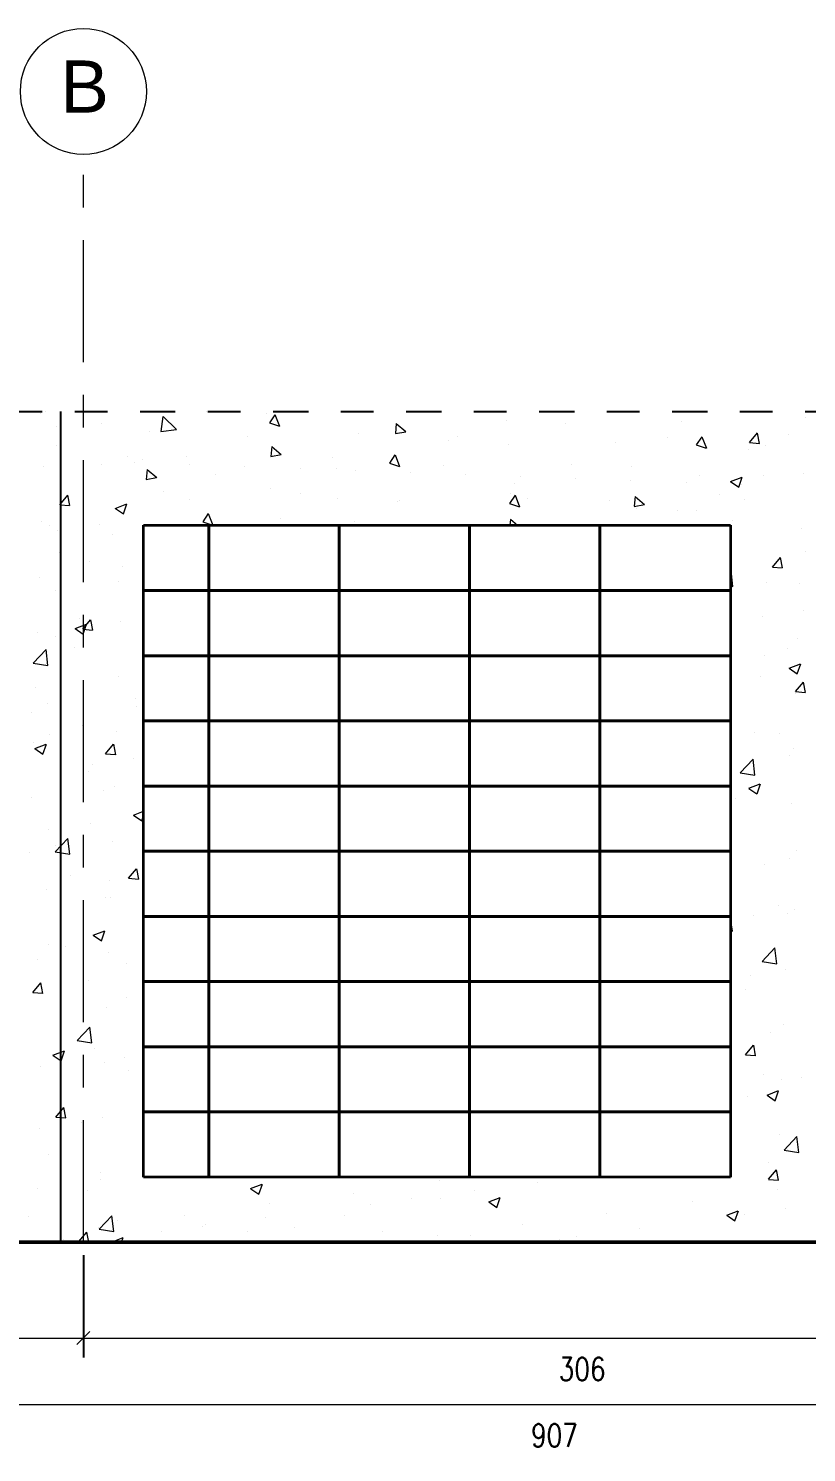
# Model space of a CAD drawing. Header units: inches. Extents: x -1721 to -596, y -6348 to -3031.
# Drawn here: x -802.778 to -800.391, y -3139.86 to -3135.49 of the extents above; entities that cross this region are included whole.
import ezdxf

# ---------------------------------------------------------------- set-up
doc = ezdxf.new("R2010")
doc.units = ezdxf.units.IN
doc.header["$MEASUREMENT"] = 0
for name, pattern in [('$0$ACAD_ISO10W100', [18, 12, -3, 0, -3]), ('$0$CENTERX2', [4, 2.5, -0.5, 0.5, -0.5]), ('$0$CENTRO2', [1.125, 0.75, -0.125, 0.125, -0.125])]:
    doc.linetypes.add(name, pattern=pattern)
for name, color, linetype, lineweight in [('$0$A-ELEV-MBE1', 1, 'Continuous', 35), ('$0$A-ELEV-PATT', 8, 'Continuous', 18), ('$0$AA - pareti sezionate', 236, 'Continuous', 50), ('$0$AA pareti non sezionate', 2, 'Continuous', 25), ('$1$AA - linee quote', 3, 'Continuous', 13), ('$2$A-SECT-PATT', 8, 'Continuous', 18)]:
    doc.layers.add(name, color=color, linetype=linetype, lineweight=lineweight)
doc.styles.add('$0$ARIAL', font='Arial.ttf')
doc.styles.add('$4$E-ROMANS', font='romans.shx', dxfattribs={"width": 0.8})
doc.dimstyles.new('$0$E-0100_TICK_12', dxfattribs={"dimscale": 0.001, "dimtxt": 70, "dimasz": 40, "dimexe": 60, "dimexo": 40, "dimgap": 60, "dimtad": 4, "dimdec": 0, "dimlfac": 100, "dimzin": 0, "dimdsep": 46, "dimtxsty": '$4$E-ROMANS', "dimblk": 'OBLIQUE', "dimblk1": 'OBLIQUE', "dimblk2": 'OBLIQUE', "dimcen": 60, "dimclrd": 256, "dimclre": 256, "dimclrt": 256, "dimadec": 0, "dimazin": 0, "dimtfac": 1, "dimtdec": 0, "dimtmove": 1, "dimatfit": 3, "dimldrblk": '$0$_Open90', "dimfxl": 1, "dimtfill": 1, "dimtolj": 1, "dimtzin": 0, "dimlwd": -1, "dimarcsym": 0})

# ---------------------------------------------------------------- blocks, each defined once
blk = doc.blocks.new('_Oblique')
at = {"color": 0, "linetype": 'ByBlock', "lineweight": -2}
blk.add_line((-0.5, -0.5), (0.5, 0.5), dxfattribs=at)
blk = doc.blocks.new('*D1084')
at = {"layer": '$1$AA - linee quote', "linetype": 'Continuous', "lineweight": -2, "transparency": 16777216}
for p, q in [((-805.6994, -3139.2545), (-805.6994, -3139.772)), ((-796.6294, -3139.2545), (-796.6294, -3139.772))]:
    blk.add_line(p, q, dxfattribs=at)
at = {"layer": '$1$AA - linee quote', "transparency": 16777216}
blk.add_line((-805.6994, -3139.712), (-796.6294, -3139.712), dxfattribs=at)
at = {"layer": 'DEFPOINTS', "color": 0, "linetype": 'Continuous', "transparency": 16777216}
for p in [(-805.6994, -3139.2145), (-796.6294, -3139.2145), (-796.6294, -3139.712)]:
    blk.add_point(p, dxfattribs=at)
at = {"layer": '$1$AA - linee quote', "linetype": 'Continuous', "transparency": 16777216, "xscale": 0.04, "yscale": 0.04, "zscale": 0.04, "rotation": 180}
blk.add_blockref('_Oblique', (-805.6994, -3139.712), dxfattribs=at)
at = {"layer": '$1$AA - linee quote', "linetype": 'Continuous', "transparency": 16777216, "xscale": 0.04, "yscale": 0.04, "zscale": 0.04}
blk.add_blockref('_Oblique', (-796.6294, -3139.712), dxfattribs=at)
at = {"layer": '$1$AA - linee quote', "linetype": 'Continuous', "transparency": 16777216, "insert": (-801.1644, -3139.807), "char_height": 0.07, "attachment_point": 5, "style": '$4$E-ROMANS', "bg_fill": 3, "box_fill_scale": 1.25, "bg_fill_color": 256, "bg_fill_true_color": 13158600, "bg_fill_transparency": 0}
blk.add_mtext('\\A1;907', dxfattribs=at)
blk = doc.blocks.new('$0$_Open90')
at = {"color": 0, "linetype": 'ByBlock', "lineweight": -2}
for p, q in [((-19.69, 19.69), (0, 0)), ((0, 0), (-39.37, 0)), ((0, 0), (-19.69, -19.69))]:
    blk.add_line(p, q, dxfattribs=at)
blk = doc.blocks.new('*D1101')
at = {"layer": '$1$AA - linee quote', "linetype": 'Continuous', "lineweight": -2, "transparency": 16777216}
for p, q in [((-805.6294, -3139.2545), (-805.6294, -3139.5685)), ((-802.6094, -3139.2545), (-802.6094, -3139.5685))]:
    blk.add_line(p, q, dxfattribs=at)
at = {"layer": '$1$AA - linee quote', "transparency": 16777216}
blk.add_line((-805.6294, -3139.5085), (-802.6094, -3139.5085), dxfattribs=at)
at = {"layer": 'DEFPOINTS', "color": 0, "linetype": 'Continuous', "transparency": 16777216}
for p in [(-805.6294, -3139.2145), (-802.6094, -3139.2145), (-802.6094, -3139.5085)]:
    blk.add_point(p, dxfattribs=at)
at = {"layer": '$1$AA - linee quote', "linetype": 'Continuous', "transparency": 16777216, "xscale": 0.04, "yscale": 0.04, "zscale": 0.04, "rotation": 180}
blk.add_blockref('_Oblique', (-805.6294, -3139.5085), dxfattribs=at)
at = {"layer": '$1$AA - linee quote', "linetype": 'Continuous', "transparency": 16777216, "xscale": 0.04, "yscale": 0.04, "zscale": 0.04}
blk.add_blockref('_Oblique', (-802.6094, -3139.5085), dxfattribs=at)
at = {"layer": '$1$AA - linee quote', "linetype": 'Continuous', "transparency": 16777216, "insert": (-804.1194, -3139.6035), "char_height": 0.07, "attachment_point": 5, "style": '$4$E-ROMANS', "bg_fill": 3, "box_fill_scale": 1.25, "bg_fill_color": 256, "bg_fill_true_color": 13158600, "bg_fill_transparency": 0}
blk.add_mtext('\\A1;302', dxfattribs=at)
blk = doc.blocks.new('*D1102')
at = {"layer": '$1$AA - linee quote', "linetype": 'Continuous', "lineweight": -2, "transparency": 16777216}
for p, q in [((-802.6094, -3139.2545), (-802.6094, -3139.5685)), ((-799.5496, -3139.2545), (-799.5496, -3139.5685))]:
    blk.add_line(p, q, dxfattribs=at)
at = {"layer": '$1$AA - linee quote', "transparency": 16777216}
blk.add_line((-802.6094, -3139.5085), (-799.5496, -3139.5085), dxfattribs=at)
at = {"layer": 'DEFPOINTS', "color": 0, "linetype": 'Continuous', "transparency": 16777216}
for p in [(-802.6094, -3139.2145), (-799.5496, -3139.2145), (-799.5496, -3139.5085)]:
    blk.add_point(p, dxfattribs=at)
at = {"layer": '$1$AA - linee quote', "linetype": 'Continuous', "transparency": 16777216, "xscale": 0.04, "yscale": 0.04, "zscale": 0.04, "rotation": 180}
blk.add_blockref('_Oblique', (-802.6094, -3139.5085), dxfattribs=at)
at = {"layer": '$1$AA - linee quote', "linetype": 'Continuous', "transparency": 16777216, "xscale": 0.04, "yscale": 0.04, "zscale": 0.04}
blk.add_blockref('_Oblique', (-799.5496, -3139.5085), dxfattribs=at)
at = {"layer": '$1$AA - linee quote', "linetype": 'Continuous', "transparency": 16777216, "insert": (-801.0795, -3139.6035), "char_height": 0.07, "attachment_point": 5, "style": '$4$E-ROMANS', "bg_fill": 3, "box_fill_scale": 1.25, "bg_fill_color": 256, "bg_fill_true_color": 13158600, "bg_fill_transparency": 0}
blk.add_mtext('\\A1;306', dxfattribs=at)

msp = doc.modelspace()

# ---------------------------------------------------------------- linework, layer by layer
at = {"layer": '$0$A-ELEV-MBE1', "color": 9, "true_color": 0xd19cc7}
for p, q in [((-802.4248, -3137.0147), (-802.2248, -3137.0147)), ((-802.4248, -3137.2147), (-802.4248, -3137.0147)), ((-802.2248, -3137.0147), (-802.2248, -3137.2147)), ((-802.2248, -3137.0147), (-801.8248, -3137.0147)), ((-802.2248, -3137.2147), (-802.2248, -3137.0147)), ((-801.8248, -3137.0147), (-801.8248, -3137.2147)), ((-801.8248, -3137.0147), (-801.4248, -3137.0147)), ((-801.8248, -3137.2147), (-801.8248, -3137.0147)), ((-801.4248, -3137.0147), (-801.4248, -3137.2147)), ((-801.4248, -3137.0147), (-801.0248, -3137.0147)), ((-801.4248, -3137.2147), (-801.4248, -3137.0147)), ((-801.0248, -3137.0147), (-801.0248, -3137.2147)), ((-801.0248, -3137.0147), (-800.6248, -3137.0147)), ((-801.0248, -3137.2147), (-801.0248, -3137.0147)), ((-800.6248, -3137.0147), (-800.6248, -3137.2147)), ((-802.4248, -3137.2147), (-802.2248, -3137.2147)), ((-802.4248, -3137.4147), (-802.4248, -3137.2147)), ((-802.2248, -3137.2147), (-802.4248, -3137.2147)), ((-802.2248, -3137.2147), (-802.2248, -3137.4147)), ((-802.2248, -3137.2147), (-801.8248, -3137.2147)), ((-802.2248, -3137.4147), (-802.2248, -3137.2147)), ((-801.8248, -3137.2147), (-802.2248, -3137.2147)), ((-801.8248, -3137.2147), (-801.8248, -3137.4147)), ((-801.8248, -3137.2147), (-801.4248, -3137.2147)), ((-801.8248, -3137.4147), (-801.8248, -3137.2147)), ((-801.4248, -3137.2147), (-801.8248, -3137.2147)), ((-801.4248, -3137.2147), (-801.4248, -3137.4147)), ((-801.4248, -3137.2147), (-801.0248, -3137.2147)), ((-801.4248, -3137.4147), (-801.4248, -3137.2147)), ((-801.0248, -3137.2147), (-801.4248, -3137.2147)), ((-801.0248, -3137.2147), (-801.0248, -3137.4147)), ((-801.0248, -3137.2147), (-800.6248, -3137.2147)), ((-801.0248, -3137.4147), (-801.0248, -3137.2147)), ((-800.6248, -3137.2147), (-801.0248, -3137.2147)), ((-800.6248, -3137.2147), (-800.6248, -3137.4147)), ((-802.4248, -3137.4147), (-802.2248, -3137.4147)), ((-802.4248, -3137.6147), (-802.4248, -3137.4147)), ((-802.2248, -3137.4147), (-802.4248, -3137.4147)), ((-802.2248, -3137.4147), (-802.2248, -3137.6147)), ((-802.2248, -3137.4147), (-801.8248, -3137.4147)), ((-802.2248, -3137.6147), (-802.2248, -3137.4147)), ((-801.8248, -3137.4147), (-802.2248, -3137.4147)), ((-801.8248, -3137.4147), (-801.8248, -3137.6147)), ((-801.8248, -3137.4147), (-801.4248, -3137.4147)), ((-801.8248, -3137.6147), (-801.8248, -3137.4147)), ((-801.4248, -3137.4147), (-801.8248, -3137.4147)), ((-801.4248, -3137.4147), (-801.4248, -3137.6147)), ((-801.4248, -3137.4147), (-801.0248, -3137.4147)), ((-801.4248, -3137.6147), (-801.4248, -3137.4147)), ((-801.0248, -3137.4147), (-801.4248, -3137.4147)), ((-801.0248, -3137.4147), (-801.0248, -3137.6147)), ((-801.0248, -3137.4147), (-800.6248, -3137.4147)), ((-801.0248, -3137.6147), (-801.0248, -3137.4147)), ((-800.6248, -3137.4147), (-801.0248, -3137.4147)), ((-800.6248, -3137.4147), (-800.6248, -3137.6147)), ((-802.4248, -3137.6147), (-802.2248, -3137.6147)), ((-802.4248, -3137.8147), (-802.4248, -3137.6147)), ((-802.2248, -3137.6147), (-802.4248, -3137.6147)), ((-802.2248, -3137.6147), (-802.2248, -3137.8147)), ((-802.2248, -3137.6147), (-801.8248, -3137.6147)), ((-802.2248, -3137.8147), (-802.2248, -3137.6147)), ((-801.8248, -3137.6147), (-802.2248, -3137.6147)), ((-801.8248, -3137.6147), (-801.8248, -3137.8147)), ((-801.8248, -3137.6147), (-801.4248, -3137.6147)), ((-801.8248, -3137.8147), (-801.8248, -3137.6147)), ((-801.4248, -3137.6147), (-801.8248, -3137.6147)), ((-801.4248, -3137.6147), (-801.4248, -3137.8147)), ((-801.4248, -3137.6147), (-801.0248, -3137.6147)), ((-801.4248, -3137.8147), (-801.4248, -3137.6147)), ((-801.0248, -3137.6147), (-801.4248, -3137.6147)), ((-801.0248, -3137.6147), (-801.0248, -3137.8147)), ((-801.0248, -3137.6147), (-800.6248, -3137.6147)), ((-801.0248, -3137.8147), (-801.0248, -3137.6147)), ((-800.6248, -3137.6147), (-801.0248, -3137.6147)), ((-800.6248, -3137.6147), (-800.6248, -3137.8147)), ((-802.4248, -3137.8147), (-802.2248, -3137.8147)), ((-802.4248, -3138.0147), (-802.4248, -3137.8147)), ((-802.2248, -3137.8147), (-802.4248, -3137.8147)), ((-802.2248, -3137.8147), (-802.2248, -3138.0147)), ((-802.2248, -3137.8147), (-801.8248, -3137.8147)), ((-802.2248, -3138.0147), (-802.2248, -3137.8147)), ((-801.8248, -3137.8147), (-802.2248, -3137.8147)), ((-801.8248, -3137.8147), (-801.8248, -3138.0147)), ((-801.8248, -3137.8147), (-801.4248, -3137.8147)), ((-801.8248, -3138.0147), (-801.8248, -3137.8147)), ((-801.4248, -3137.8147), (-801.8248, -3137.8147)), ((-801.4248, -3137.8147), (-801.4248, -3138.0147)), ((-801.4248, -3137.8147), (-801.0248, -3137.8147)), ((-801.4248, -3138.0147), (-801.4248, -3137.8147)), ((-801.0248, -3137.8147), (-801.4248, -3137.8147)), ((-801.0248, -3137.8147), (-801.0248, -3138.0147)), ((-801.0248, -3137.8147), (-800.6248, -3137.8147)), ((-801.0248, -3138.0147), (-801.0248, -3137.8147)), ((-800.6248, -3137.8147), (-801.0248, -3137.8147)), ((-800.6248, -3137.8147), (-800.6248, -3138.0147)), ((-802.4248, -3138.0147), (-802.2248, -3138.0147)), ((-802.4248, -3138.2147), (-802.4248, -3138.0147)), ((-802.2248, -3138.0147), (-802.4248, -3138.0147)), ((-802.2248, -3138.0147), (-802.2248, -3138.2147)), ((-802.2248, -3138.0147), (-801.8248, -3138.0147)), ((-802.2248, -3138.2147), (-802.2248, -3138.0147)), ((-801.8248, -3138.0147), (-802.2248, -3138.0147)), ((-801.8248, -3138.0147), (-801.8248, -3138.2147)), ((-801.8248, -3138.0147), (-801.4248, -3138.0147)), ((-801.8248, -3138.2147), (-801.8248, -3138.0147)), ((-801.4248, -3138.0147), (-801.8248, -3138.0147)), ((-801.4248, -3138.0147), (-801.4248, -3138.2147)), ((-801.4248, -3138.0147), (-801.0248, -3138.0147)), ((-801.4248, -3138.2147), (-801.4248, -3138.0147)), ((-801.0248, -3138.0147), (-801.4248, -3138.0147)), ((-801.0248, -3138.0147), (-801.0248, -3138.2147)), ((-801.0248, -3138.0147), (-800.6248, -3138.0147)), ((-801.0248, -3138.2147), (-801.0248, -3138.0147)), ((-800.6248, -3138.0147), (-801.0248, -3138.0147)), ((-800.6248, -3138.0147), (-800.6248, -3138.2147)), ((-802.4248, -3138.2147), (-802.2248, -3138.2147)), ((-802.4248, -3138.4147), (-802.4248, -3138.2147)), ((-802.2248, -3138.2147), (-802.4248, -3138.2147)), ((-802.2248, -3138.2147), (-802.2248, -3138.4147)), ((-802.2248, -3138.2147), (-801.8248, -3138.2147)), ((-802.2248, -3138.4147), (-802.2248, -3138.2147)), ((-801.8248, -3138.2147), (-802.2248, -3138.2147)), ((-801.8248, -3138.2147), (-801.8248, -3138.4147)), ((-801.8248, -3138.2147), (-801.4248, -3138.2147)), ((-801.8248, -3138.4147), (-801.8248, -3138.2147)), ((-801.4248, -3138.2147), (-801.8248, -3138.2147)), ((-801.4248, -3138.2147), (-801.4248, -3138.4147)), ((-801.4248, -3138.2147), (-801.0248, -3138.2147)), ((-801.4248, -3138.4147), (-801.4248, -3138.2147)), ((-801.0248, -3138.2147), (-801.4248, -3138.2147)), ((-801.0248, -3138.2147), (-801.0248, -3138.4147)), ((-801.0248, -3138.2147), (-800.6248, -3138.2147)), ((-801.0248, -3138.4147), (-801.0248, -3138.2147)), ((-800.6248, -3138.2147), (-801.0248, -3138.2147)), ((-800.6248, -3138.2147), (-800.6248, -3138.4147)), ((-802.4248, -3138.4147), (-802.2248, -3138.4147)), ((-802.4248, -3138.6147), (-802.4248, -3138.4147)), ((-802.2248, -3138.4147), (-802.4248, -3138.4147)), ((-802.2248, -3138.4147), (-802.2248, -3138.6147)), ((-802.2248, -3138.4147), (-801.8248, -3138.4147)), ((-802.2248, -3138.6147), (-802.2248, -3138.4147)), ((-801.8248, -3138.4147), (-802.2248, -3138.4147)), ((-801.8248, -3138.4147), (-801.8248, -3138.6147)), ((-801.8248, -3138.4147), (-801.4248, -3138.4147)), ((-801.8248, -3138.6147), (-801.8248, -3138.4147)), ((-801.4248, -3138.4147), (-801.8248, -3138.4147)), ((-801.4248, -3138.4147), (-801.4248, -3138.6147)), ((-801.4248, -3138.4147), (-801.0248, -3138.4147)), ((-801.4248, -3138.6147), (-801.4248, -3138.4147)), ((-801.0248, -3138.4147), (-801.4248, -3138.4147)), ((-801.0248, -3138.4147), (-801.0248, -3138.6147)), ((-801.0248, -3138.4147), (-800.6248, -3138.4147)), ((-801.0248, -3138.6147), (-801.0248, -3138.4147)), ((-800.6248, -3138.4147), (-801.0248, -3138.4147)), ((-800.6248, -3138.4147), (-800.6248, -3138.6147)), ((-802.4248, -3138.6147), (-802.2248, -3138.6147)), ((-802.4248, -3138.8147), (-802.4248, -3138.6147)), ((-802.2248, -3138.6147), (-802.4248, -3138.6147)), ((-802.2248, -3138.6147), (-802.2248, -3138.8147)), ((-802.2248, -3138.6147), (-801.8248, -3138.6147)), ((-802.2248, -3138.8147), (-802.2248, -3138.6147)), ((-801.8248, -3138.6147), (-802.2248, -3138.6147)), ((-801.8248, -3138.6147), (-801.8248, -3138.8147)), ((-801.8248, -3138.6147), (-801.4248, -3138.6147)), ((-801.8248, -3138.8147), (-801.8248, -3138.6147)), ((-801.4248, -3138.6147), (-801.8248, -3138.6147)), ((-801.4248, -3138.6147), (-801.4248, -3138.8147)), ((-801.4248, -3138.6147), (-801.0248, -3138.6147)), ((-801.4248, -3138.8147), (-801.4248, -3138.6147)), ((-801.0248, -3138.6147), (-801.4248, -3138.6147)), ((-801.0248, -3138.6147), (-801.0248, -3138.8147)), ((-801.0248, -3138.6147), (-800.6248, -3138.6147)), ((-801.0248, -3138.8147), (-801.0248, -3138.6147)), ((-800.6248, -3138.6147), (-801.0248, -3138.6147)), ((-800.6248, -3138.6147), (-800.6248, -3138.8147)), ((-802.4248, -3138.8147), (-802.2248, -3138.8147)), ((-802.4248, -3139.0147), (-802.4248, -3138.8147)), ((-802.2248, -3138.8147), (-802.4248, -3138.8147)), ((-802.2248, -3138.8147), (-802.2248, -3139.0147)), ((-802.2248, -3138.8147), (-801.8248, -3138.8147)), ((-802.2248, -3139.0147), (-802.2248, -3138.8147)), ((-801.8248, -3138.8147), (-802.2248, -3138.8147)), ((-801.8248, -3138.8147), (-801.8248, -3139.0147)), ((-801.8248, -3138.8147), (-801.4248, -3138.8147)), ((-801.8248, -3139.0147), (-801.8248, -3138.8147)), ((-801.4248, -3138.8147), (-801.8248, -3138.8147)), ((-801.4248, -3138.8147), (-801.4248, -3139.0147)), ((-801.4248, -3138.8147), (-801.0248, -3138.8147)), ((-801.4248, -3139.0147), (-801.4248, -3138.8147)), ((-801.0248, -3138.8147), (-801.4248, -3138.8147)), ((-801.0248, -3138.8147), (-801.0248, -3139.0147)), ((-801.0248, -3138.8147), (-800.6248, -3138.8147)), ((-801.0248, -3139.0147), (-801.0248, -3138.8147)), ((-800.6248, -3138.8147), (-801.0248, -3138.8147)), ((-800.6248, -3138.8147), (-800.6248, -3139.0147)), ((-802.2248, -3139.0147), (-802.4248, -3139.0147)), ((-801.8248, -3139.0147), (-802.2248, -3139.0147)), ((-801.4248, -3139.0147), (-801.8248, -3139.0147)), ((-801.0248, -3139.0147), (-801.4248, -3139.0147)), ((-800.6248, -3139.0147), (-801.0248, -3139.0147))]:
    msp.add_line(p, q, dxfattribs=at)
at = {"layer": '$0$A-ELEV-MBE1', "color": 9, "linetype": 'Continuous', "true_color": 0xd19cc7}
msp.add_line((-800.6242, -3138.9282), (-800.6242, -3138.9282), dxfattribs=at)
at = {"layer": '$0$A-ELEV-PATT', "linetype": 'Continuous'}
for p, q in [((-802.7415, -3136.6715), (-802.7415, -3136.6715)), ((-802.726, -3136.666), (-802.726, -3136.666)), ((-802.3653, -3136.6813), (-802.3723, -3136.7265)), ((-802.3651, -3136.6812), (-802.3239, -3136.7208)), ((-802.2305, -3136.6667), (-802.2305, -3136.6667)), ((-802.0469, -3136.6731), (-802.0469, -3136.6731)), ((-802.0219, -3136.6752), (-802.039, -3136.7005)), ((-802.0218, -3136.6751), (-802.0082, -3136.7107)), ((-802.692, -3136.7111), (-802.692, -3136.7111)), ((-802.5527, -3136.702), (-802.5527, -3136.702)), ((-802.4056, -3136.7254), (-802.4056, -3136.7254)), ((-802.3723, -3136.7264), (-802.324, -3136.7208)), ((-802.039, -3136.7005), (-802.0083, -3136.7108)), ((-801.6524, -3136.7333), (-801.6206, -3136.7274)), ((-801.6496, -3136.7025), (-801.6523, -3136.7329)), ((-801.6496, -3136.7025), (-801.6204, -3136.727)), ((-801.313, -3136.6945), (-801.313, -3136.6945)), ((-801.1294, -3136.7009), (-801.1294, -3136.7009)), ((-800.7749, -3136.6966), (-800.7749, -3136.6966)), ((-800.3946, -3136.6851), (-800.3946, -3136.6851)), ((-802.6912, -3136.7711), (-802.6912, -3136.7711)), ((-802.1057, -3136.7416), (-802.1057, -3136.7416)), ((-801.7652, -3136.7319), (-801.7652, -3136.7319)), ((-801.4881, -3136.7532), (-801.4881, -3136.7532)), ((-801.4624, -3136.7431), (-801.4624, -3136.7431)), ((-801.3041, -3136.7678), (-801.3041, -3136.7678)), ((-800.9763, -3136.7596), (-800.9763, -3136.7596)), ((-800.8191, -3136.7446), (-800.8191, -3136.7446)), ((-800.7123, -3136.7428), (-800.7293, -3136.768)), ((-800.7293, -3136.7681), (-800.6986, -3136.7784)), ((-800.7122, -3136.7427), (-800.6985, -3136.7782)), ((-800.5664, -3136.7605), (-800.5419, -3136.7313)), ((-800.5663, -3136.7606), (-800.5359, -3136.7632)), ((-800.5355, -3136.7633), (-800.5414, -3136.7315)), ((-800.5175, -3136.7697), (-800.5175, -3136.7697)), ((-800.4472, -3136.735), (-800.4472, -3136.735)), ((-802.4756, -3136.8026), (-802.4756, -3136.8026)), ((-802.4272, -3136.8129), (-802.4272, -3136.8129)), ((-802.2944, -3136.8031), (-802.2944, -3136.8031)), ((-802.0345, -3136.8038), (-802.0027, -3136.7979)), ((-802.0317, -3136.773), (-802.0344, -3136.8034)), ((-802.0317, -3136.773), (-802.0025, -3136.7974)), ((-802.0302, -3136.8003), (-802.0302, -3136.8003)), ((-801.8465, -3136.8068), (-801.8465, -3136.8068)), ((-801.6536, -3136.7988), (-801.6706, -3136.8241)), ((-801.6534, -3136.7987), (-801.6398, -3136.8343)), ((-800.5706, -3136.781), (-800.5706, -3136.781)), ((-802.7322, -3136.8351), (-802.7322, -3136.8351)), ((-802.5544, -3136.8296), (-802.5544, -3136.8296)), ((-802.452, -3136.8205), (-802.452, -3136.8205)), ((-802.4138, -3136.8435), (-802.4165, -3136.8739)), ((-802.4138, -3136.8434), (-802.3846, -3136.8679)), ((-802.2829, -3136.8266), (-802.2829, -3136.8266)), ((-802.1137, -3136.8328), (-802.1137, -3136.8328)), ((-801.9446, -3136.839), (-801.9446, -3136.839)), ((-801.8334, -3136.839), (-801.8334, -3136.839)), ((-801.7755, -3136.8452), (-801.7755, -3136.8452)), ((-801.6706, -3136.8241), (-801.6399, -3136.8344)), ((-801.6064, -3136.8513), (-801.6064, -3136.8513)), ((-801.5056, -3136.8308), (-801.5056, -3136.8308)), ((-801.4373, -3136.8575), (-801.4373, -3136.8575)), ((-801.1127, -3136.8281), (-801.1127, -3136.8281)), ((-800.9291, -3136.8346), (-800.9291, -3136.8346)), ((-800.4007, -3136.8542), (-800.4007, -3136.8542)), ((-802.4166, -3136.8742), (-802.3848, -3136.8684)), ((-802.2052, -3136.8591), (-802.2052, -3136.8591)), ((-802.0349, -3136.902), (-802.0349, -3136.902)), ((-801.2877, -3136.8869), (-801.2877, -3136.8869)), ((-801.2682, -3136.8637), (-801.2682, -3136.8637)), ((-801.0991, -3136.8699), (-801.0991, -3136.8699)), ((-800.93, -3136.8761), (-800.93, -3136.8761)), ((-800.7609, -3136.8822), (-800.7609, -3136.8822)), ((-800.7181, -3136.8607), (-800.7181, -3136.8607)), ((-800.6246, -3136.8803), (-800.589, -3136.8666)), ((-800.6245, -3136.8804), (-800.5992, -3136.8974)), ((-800.5991, -3136.8974), (-800.5888, -3136.8668)), ((-800.5918, -3136.8884), (-800.5918, -3136.8884)), ((-800.5218, -3136.8627), (-800.5218, -3136.8627)), ((-802.6821, -3136.9514), (-802.6576, -3136.9222)), ((-802.6513, -3136.9542), (-802.6571, -3136.9223)), ((-802.3627, -3136.9102), (-802.3627, -3136.9102)), ((-802.2835, -3136.9356), (-802.2835, -3136.9356)), ((-801.9433, -3136.9161), (-801.9433, -3136.9161)), ((-801.8298, -3136.9339), (-801.8298, -3136.9339)), ((-801.6462, -3136.9404), (-801.6462, -3136.9404)), ((-801.6402, -3136.9371), (-801.6402, -3136.9371)), ((-801.2852, -3136.9224), (-801.3022, -3136.9477)), ((-801.3, -3136.9176), (-801.3, -3136.9176)), ((-801.2851, -3136.9223), (-801.2714, -3136.9579)), ((-801.2474, -3136.9319), (-801.2474, -3136.9319)), ((-800.9969, -3136.9386), (-800.9969, -3136.9386)), ((-800.9173, -3136.9259), (-800.9199, -3136.9563)), ((-800.9172, -3136.9259), (-800.888, -3136.9504)), ((-800.6567, -3136.9191), (-800.6567, -3136.9191)), ((-800.5809, -3136.9354), (-800.5809, -3136.9354)), ((-802.682, -3136.9514), (-802.6517, -3136.9541)), ((-802.5115, -3136.9627), (-802.476, -3136.9491)), ((-802.5114, -3136.9629), (-802.4861, -3136.9799)), ((-802.4861, -3136.9799), (-802.4758, -3136.9492)), ((-802.4818, -3136.9717), (-802.4818, -3136.9717)), ((-802.2265, -3136.9784), (-802.2435, -3137.0037)), ((-802.2263, -3136.9783), (-802.2127, -3137.0139)), ((-801.3022, -3136.9477), (-801.2715, -3136.958)), ((-800.9201, -3136.9567), (-800.8882, -3136.9508)), ((-800.9123, -3136.9617), (-800.9123, -3136.9617)), ((-800.7863, -3136.9678), (-800.7863, -3136.9678)), ((-800.7287, -3136.9682), (-800.7287, -3136.9682)), ((-802.7384, -3137.0042), (-802.7384, -3137.0042)), ((-802.713, -3137.0142), (-802.713, -3137.0142)), ((-802.688, -3137.03), (-802.688, -3137.03)), ((-802.5608, -3137.0133), (-802.5608, -3137.0133)), ((-802.2435, -3137.0037), (-802.2128, -3137.014)), ((-802.0048, -3136.9927), (-802.0048, -3136.9927)), ((-801.7766, -3137.0031), (-801.7766, -3137.0031)), ((-801.2994, -3136.9964), (-801.301, -3137.0147)), ((-801.2993, -3136.9963), (-801.2774, -3137.0147)), ((-800.6197, -3136.9984), (-800.6197, -3136.9984)), ((-800.4069, -3137.0233), (-800.4069, -3137.0233)), ((-802.519, -3137.0421), (-802.519, -3137.0421)), ((-802.6831, -3137.0989), (-802.6831, -3137.0989)), ((-800.4959, -3137.1426), (-800.4714, -3137.1134)), ((-800.4651, -3137.1455), (-800.4709, -3137.1136)), ((-800.3937, -3137.0935), (-800.3937, -3137.0935)), ((-802.5913, -3137.1257), (-802.5913, -3137.1257)), ((-802.488, -3137.1408), (-802.488, -3137.1408)), ((-800.6248, -3137.1556), (-800.6227, -3137.1535)), ((-800.6171, -3137.2019), (-800.6227, -3137.1536)), ((-800.6207, -3137.1223), (-800.6207, -3137.1223)), ((-800.4958, -3137.1427), (-800.4655, -3137.1453)), ((-802.7445, -3137.1733), (-802.7445, -3137.1733)), ((-802.5021, -3137.1883), (-802.5021, -3137.1883)), ((-800.6248, -3137.2007), (-800.617, -3137.2019)), ((-800.5136, -3137.1906), (-800.5136, -3137.1906)), ((-800.4131, -3137.1924), (-800.4131, -3137.1924)), ((-802.6945, -3137.2136), (-802.6945, -3137.2136)), ((-800.5273, -3137.2938), (-800.5273, -3137.2938)), ((-800.4002, -3137.2771), (-800.4002, -3137.2771)), ((-802.6351, -3137.3311), (-802.5996, -3137.3175)), ((-802.635, -3137.3313), (-802.6097, -3137.3483)), ((-802.62, -3137.3003), (-802.62, -3137.3003)), ((-802.6116, -3137.3335), (-802.5871, -3137.3043)), ((-802.6115, -3137.3335), (-802.5812, -3137.3362)), ((-802.6097, -3137.3483), (-802.5994, -3137.3176)), ((-802.5808, -3137.3363), (-802.5867, -3137.3044)), ((-802.4941, -3137.3099), (-802.4941, -3137.3099)), ((-802.7507, -3137.3424), (-802.7507, -3137.3424)), ((-802.6935, -3137.3544), (-802.6935, -3137.3544)), ((-800.4193, -3137.3615), (-800.4193, -3137.3615)), ((-802.7636, -3137.4374), (-802.724, -3137.3961)), ((-802.7184, -3137.4445), (-802.724, -3137.3962)), ((-802.6357, -3137.3887), (-802.6357, -3137.3887)), ((-800.519, -3137.413), (-800.519, -3137.413)), ((-800.4506, -3137.392), (-800.4506, -3137.392)), ((-802.7635, -3137.4375), (-802.7183, -3137.4445)), ((-800.4449, -3137.4532), (-800.4094, -3137.4395)), ((-800.4448, -3137.4533), (-800.4196, -3137.4704)), ((-800.4195, -3137.4704), (-800.4092, -3137.4397)), ((-802.7569, -3137.5115), (-802.7569, -3137.5115)), ((-802.5003, -3137.479), (-802.5003, -3137.479)), ((-800.5338, -3137.4775), (-800.5338, -3137.4775)), ((-800.4254, -3137.5247), (-800.4009, -3137.4956)), ((-800.3946, -3137.5276), (-800.4004, -3137.4957)), ((-802.4485, -3137.5468), (-802.4485, -3137.5468)), ((-800.4255, -3137.5306), (-800.4255, -3137.5306)), ((-800.4253, -3137.5248), (-800.395, -3137.5275)), ((-802.7693, -3137.589), (-802.7693, -3137.589)), ((-802.719, -3137.5599), (-802.719, -3137.5599)), ((-802.4478, -3137.5714), (-802.4478, -3137.5714)), ((-802.6119, -3137.6282), (-802.6119, -3137.6282)), ((-800.6212, -3137.6417), (-800.6212, -3137.6417)), ((-802.7631, -3137.6806), (-802.7631, -3137.6806)), ((-802.7587, -3137.6995), (-802.7232, -3137.6858)), ((-802.7333, -3137.7167), (-802.723, -3137.686)), ((-802.7145, -3137.6575), (-802.7145, -3137.6575)), ((-802.5411, -3137.7156), (-802.5166, -3137.6864)), ((-802.5103, -3137.7184), (-802.5162, -3137.6866)), ((-802.5065, -3137.6481), (-802.5065, -3137.6481)), ((-800.5495, -3137.6516), (-800.5495, -3137.6516)), ((-800.475, -3137.6525), (-800.475, -3137.6525)), ((-802.7586, -3137.6996), (-802.7333, -3137.7167)), ((-802.5411, -3137.7156), (-802.5107, -3137.7183)), ((-802.455, -3137.7304), (-802.455, -3137.7304)), ((-800.595, -3137.7737), (-800.5554, -3137.7325)), ((-800.4424, -3137.7198), (-800.4424, -3137.7198)), ((-800.4316, -3137.6997), (-800.4316, -3137.6997)), ((-802.5928, -3137.769), (-802.5928, -3137.769)), ((-802.5822, -3137.7471), (-802.5822, -3137.7471)), ((-800.5949, -3137.7738), (-800.5497, -3137.7809)), ((-800.5498, -3137.7808), (-800.5554, -3137.7326)), ((-802.5127, -3137.8172), (-802.5127, -3137.8172)), ((-800.5686, -3137.8216), (-800.533, -3137.8079)), ((-800.5431, -3137.8387), (-800.5328, -3137.808)), ((-802.7693, -3137.8497), (-802.7693, -3137.8497)), ((-802.5489, -3137.8296), (-802.5489, -3137.8296)), ((-800.6087, -3137.8529), (-800.6087, -3137.8529)), ((-800.5684, -3137.8217), (-800.5432, -3137.8387)), ((-802.4555, -3137.904), (-802.4248, -3137.8922)), ((-802.4554, -3137.9042), (-802.4301, -3137.9212)), ((-802.4301, -3137.9212), (-802.4248, -3137.9054)), ((-800.4378, -3137.8688), (-800.4378, -3137.8688)), ((-802.7158, -3137.9475), (-802.7158, -3137.9475)), ((-802.5886, -3137.9308), (-802.5886, -3137.9308)), ((-802.6962, -3138.0163), (-802.6567, -3137.9751)), ((-802.651, -3138.0234), (-802.6567, -3137.9752)), ((-802.5188, -3137.9863), (-802.5188, -3137.9863)), ((-802.7754, -3138.0189), (-802.7754, -3138.0189)), ((-802.6962, -3138.0164), (-802.651, -3138.0234)), ((-802.695, -3137.9976), (-802.695, -3137.9976)), ((-800.444, -3138.0379), (-800.444, -3138.0379)), ((-800.4215, -3138.011), (-800.4215, -3138.011)), ((-802.4706, -3138.0977), (-802.4462, -3138.0685)), ((-802.4398, -3138.1005), (-802.4457, -3138.0687)), ((-800.5205, -3138.0563), (-800.5205, -3138.0563)), ((-802.6478, -3138.0892), (-802.6478, -3138.0892)), ((-802.5299, -3138.1058), (-802.5299, -3138.1058)), ((-802.4706, -3138.0978), (-802.4402, -3138.1004)), ((-802.7223, -3138.1311), (-802.7223, -3138.1311)), ((-802.5407, -3138.1574), (-802.5407, -3138.1574)), ((-802.525, -3138.1554), (-802.525, -3138.1554)), ((-800.5551, -3138.2113), (-800.5551, -3138.2113)), ((-800.4783, -3138.1808), (-800.4783, -3138.1808)), ((-800.4502, -3138.207), (-800.4502, -3138.207)), ((-800.428, -3138.1946), (-800.428, -3138.1946)), ((-800.6248, -3138.2284), (-800.6243, -3138.2279)), ((-800.618, -3138.2599), (-800.6238, -3138.2281)), ((-802.5791, -3138.2724), (-802.5435, -3138.2588)), ((-802.579, -3138.2725), (-802.5537, -3138.2896)), ((-802.5537, -3138.2896), (-802.5434, -3138.2589)), ((-800.6248, -3138.2592), (-800.6184, -3138.2598)), ((-800.6227, -3138.2849), (-800.6227, -3138.2849)), ((-802.716, -3138.3007), (-802.716, -3138.3007)), ((-802.6635, -3138.3061), (-802.6635, -3138.3061)), ((-802.5312, -3138.3246), (-802.5312, -3138.3246)), ((-800.5276, -3138.3526), (-800.488, -3138.3114)), ((-800.4824, -3138.3598), (-800.488, -3138.3115)), ((-802.7488, -3138.3474), (-802.7488, -3138.3474)), ((-802.4777, -3138.3589), (-802.4777, -3138.3589)), ((-800.5275, -3138.3528), (-800.4823, -3138.3598)), ((-800.4563, -3138.3762), (-800.4563, -3138.3762)), ((-802.7645, -3138.4479), (-802.74, -3138.4188)), ((-802.7337, -3138.4507), (-802.7396, -3138.4189)), ((-802.5943, -3138.4123), (-802.5943, -3138.4123)), ((-800.5616, -3138.395), (-800.5616, -3138.395)), ((-802.7645, -3138.448), (-802.7341, -3138.4506)), ((-802.4763, -3138.4643), (-802.4763, -3138.4643)), ((-800.5794, -3138.4391), (-800.5794, -3138.4391)), ((-802.5374, -3138.4937), (-802.5374, -3138.4937)), ((-802.6289, -3138.5952), (-802.5893, -3138.554)), ((-802.5837, -3138.6024), (-802.5893, -3138.5541)), ((-800.4625, -3138.5453), (-800.4625, -3138.5453)), ((-802.6288, -3138.5954), (-802.5836, -3138.6024)), ((-800.5028, -3138.57), (-800.5028, -3138.57)), ((-802.7027, -3138.6408), (-802.6671, -3138.6271)), ((-802.7026, -3138.6409), (-802.6773, -3138.658)), ((-802.6965, -3138.6409), (-802.6965, -3138.6409)), ((-802.6773, -3138.658), (-802.667, -3138.6273)), ((-802.5766, -3138.6185), (-802.5766, -3138.6185)), ((-802.4828, -3138.6479), (-802.4828, -3138.6479)), ((-800.5783, -3138.6392), (-800.5538, -3138.61)), ((-800.5782, -3138.6393), (-800.5479, -3138.6419)), ((-800.5475, -3138.642), (-800.5534, -3138.6102)), ((-802.7407, -3138.6752), (-802.7407, -3138.6752)), ((-802.61, -3138.6646), (-802.61, -3138.6646)), ((-802.5435, -3138.6628), (-802.5435, -3138.6628)), ((-802.4695, -3138.6867), (-802.4695, -3138.6867)), ((-800.522, -3138.6996), (-800.522, -3138.6996)), ((-800.4687, -3138.7144), (-800.4687, -3138.7144)), ((-800.4071, -3138.7101), (-800.4071, -3138.7101)), ((-800.5712, -3138.7669), (-800.5712, -3138.7669)), ((-800.5125, -3138.7628), (-800.477, -3138.7492)), ((-800.5124, -3138.763), (-800.4871, -3138.78)), ((-800.4871, -3138.78), (-800.4768, -3138.7493)), ((-802.694, -3138.8301), (-802.6696, -3138.8009)), ((-802.6632, -3138.8329), (-802.6691, -3138.801)), ((-802.7436, -3138.865), (-802.7436, -3138.865)), ((-802.694, -3138.8301), (-802.6636, -3138.8328)), ((-802.6164, -3138.8483), (-802.6164, -3138.8483)), ((-802.5497, -3138.8319), (-802.5497, -3138.8319)), ((-802.6777, -3138.8767), (-802.6777, -3138.8767)), ((-800.4749, -3138.8835), (-800.4749, -3138.8835)), ((-800.4603, -3138.9316), (-800.4207, -3138.8903)), ((-800.4151, -3138.9387), (-800.4207, -3138.8904)), ((-802.7175, -3138.944), (-802.7175, -3138.944)), ((-800.4602, -3138.9317), (-800.415, -3138.9387)), ((-800.4493, -3138.9285), (-800.4493, -3138.9285)), ((-800.5082, -3138.9683), (-800.5082, -3138.9683)), ((-800.5078, -3139.0213), (-800.4833, -3138.9921)), ((-800.477, -3139.0241), (-800.4829, -3138.9923)), ((-802.5577, -3139.0233), (-802.5577, -3139.0233)), ((-802.5559, -3139.001), (-802.5559, -3139.001)), ((-802.0963, -3139.0498), (-802.0607, -3139.0362)), ((-802.0708, -3139.067), (-802.0605, -3139.0363)), ((-801.517, -3139.0256), (-801.517, -3139.0256)), ((-801.2167, -3139.0299), (-801.2167, -3139.0299)), ((-800.5078, -3139.0214), (-800.4774, -3139.024)), ((-802.7501, -3139.0486), (-802.7501, -3139.0486)), ((-802.5958, -3139.0555), (-802.5958, -3139.0555)), ((-802.0961, -3139.05), (-802.0709, -3139.067)), ((-801.7808, -3139.0637), (-801.7808, -3139.0637)), ((-801.6029, -3139.0804), (-801.6029, -3139.0804)), ((-801.513, -3139.0808), (-801.513, -3139.0808)), ((-801.4105, -3139.055), (-801.4105, -3139.055)), ((-801.3662, -3139.0905), (-801.3306, -3139.0769)), ((-801.3408, -3139.1077), (-801.3305, -3139.077)), ((-800.481, -3139.0526), (-800.481, -3139.0526)), ((-802.0374, -3139.0962), (-802.0374, -3139.0962)), ((-801.7301, -3139.0971), (-801.7301, -3139.0971)), ((-801.3661, -3139.0907), (-801.3408, -3139.1077)), ((-801.0057, -3139.1265), (-801.0057, -3139.1265)), ((-800.7419, -3139.0884), (-800.7419, -3139.0884)), ((-800.6361, -3139.1312), (-800.6006, -3139.1176)), ((-800.6107, -3139.1484), (-800.6004, -3139.1177)), ((-800.5829, -3139.1288), (-800.5829, -3139.1288)), ((-800.4558, -3139.1121), (-800.4558, -3139.1121)), ((-802.7766, -3139.1363), (-802.7766, -3139.1363)), ((-802.5621, -3139.1701), (-802.5621, -3139.1701)), ((-802.5615, -3139.1742), (-802.522, -3139.1329)), ((-802.5615, -3139.1743), (-802.5163, -3139.1813)), ((-802.5164, -3139.1813), (-802.522, -3139.133)), ((-802.5054, -3139.1477), (-802.5054, -3139.1477)), ((-802.2982, -3139.132), (-802.2982, -3139.132)), ((-802.2433, -3139.1647), (-802.2433, -3139.1647)), ((-802.2342, -3139.1592), (-802.2342, -3139.1592)), ((-802.0509, -3139.1393), (-802.0509, -3139.1393)), ((-801.963, -3139.1706), (-801.963, -3139.1706)), ((-801.8092, -3139.1316), (-801.8092, -3139.1316)), ((-801.2623, -3139.159), (-801.2623, -3139.159)), ((-800.9038, -3139.1711), (-800.9038, -3139.1711)), ((-800.636, -3139.1313), (-800.6107, -3139.1484)), ((-802.6695, -3139.2045), (-802.6695, -3139.2045)), ((-802.6236, -3139.2122), (-802.5991, -3139.183)), ((-802.6235, -3139.2122), (-802.597, -3139.2145)), ((-802.5928, -3139.2145), (-802.5986, -3139.1831)), ((-802.5231, -3139.2137), (-802.4875, -3139.2)), ((-802.523, -3139.2138), (-802.5219, -3139.2145)), ((-802.4922, -3139.2145), (-802.4874, -3139.2002)), ((-802.3705, -3139.1814), (-802.3705, -3139.1814)), ((-802.1055, -3139.1825), (-802.1055, -3139.1825)), ((-801.6919, -3139.1821), (-801.6919, -3139.1821)), ((-801.5231, -3139.1947), (-801.5231, -3139.1947)), ((-801.4207, -3139.1935), (-801.4207, -3139.1935)), ((-801.2233, -3139.2131), (-801.2233, -3139.2131)), ((-801.1495, -3139.205), (-801.1495, -3139.205)), ((-801.0962, -3139.1964), (-801.0962, -3139.1964))]:
    msp.add_line(p, q, dxfattribs=at)
at = {"layer": '$0$AA - pareti sezionate'}
for p, q in [((-793.467, -3139.2145), (-806.153, -3139.2145)), ((-805.6994, -3139.2145), (-802.6748, -3139.2145))]:
    msp.add_line(p, q, dxfattribs=at)
at = {"layer": '$0$AA pareti non sezionate', "linetype": '$0$ACAD_ISO10W100', "ltscale": 0.009}
msp.add_line((-805.6994, -3136.6652), (-793.542, -3136.6652), dxfattribs=at)
at = {"layer": '$0$AA pareti non sezionate'}
msp.add_line((-802.6794, -3136.6652), (-802.6794, -3139.2145), dxfattribs=at)
at = {"layer": '$0$AA pareti non sezionate', "extrusion": (-4.44089e-16, 5.03198e-31, -1)}
msp.add_line((-796.6294, -3139.2145), (-802.6794, -3139.2145), dxfattribs=at)
at = {"layer": '$1$AA - linee quote', "linetype": '$0$CENTRO2', "ltscale": 0.5}
msp.add_line((-802.6094, -3139.2145), (-802.6094, -3135.8768), dxfattribs=at)
at = {"layer": '$1$AA - linee quote'}
msp.add_circle((-802.6094, -3135.6836), 0.1933, dxfattribs=at)
at = {"layer": '$2$A-SECT-PATT'}
for p, q in [((-802.6794, -3136.6652), (-802.6794, -3136.6652)), ((-802.6748, -3139.2145), (-802.6748, -3139.2145))]:
    msp.add_line(p, q, dxfattribs=at)

# ---------------------------------------------------------------- texts
at = {"layer": '$1$AA - linee quote', "linetype": '$0$CENTERX2', "ltscale": 5, "style": '$0$ARIAL'}
msp.add_attdef('B', (-802.68, -3135.7484), '', height=0.16, dxfattribs=at)

# ---------------------------------------------------------------- next in the draw order: dimensions: what is measured, and where the dimension line sits
at = {"layer": '$1$AA - linee quote', "linetype": 'Continuous'}
dim = msp.add_linear_dim(base=(-802.6094, -3139.5085), p1=(-805.6294, -3139.2145), p2=(-802.6094, -3139.2145), dimstyle='$0$E-0100_TICK_12', dxfattribs=at)
dim.commit()
dim.dimension.update_dxf_attribs({"geometry": '*D1101', "text_midpoint": (-804.1194, -3139.6035)})

# ---------------------------------------------------------------- next in the draw order: dimensions: what is measured, and where the dimension line sits
dim = msp.add_linear_dim(base=(-799.5496, -3139.5085), p1=(-802.6094, -3139.2145), p2=(-799.5496, -3139.2145), dimstyle='$0$E-0100_TICK_12', dxfattribs=at)
dim.commit()
dim.dimension.update_dxf_attribs({"geometry": '*D1102', "text_midpoint": (-801.0795, -3139.6035)})

# ---------------------------------------------------------------- next in the draw order: dimensions: what is measured, and where the dimension line sits
dim = msp.add_linear_dim(base=(-796.6294, -3139.712), p1=(-805.6994, -3139.2145), p2=(-796.6294, -3139.2145), dimstyle='$0$E-0100_TICK_12', dxfattribs=at)
dim.commit()
dim.dimension.update_dxf_attribs({"geometry": '*D1084', "text_midpoint": (-801.1644, -3139.807)})

doc.saveas('drawing.dxf')
